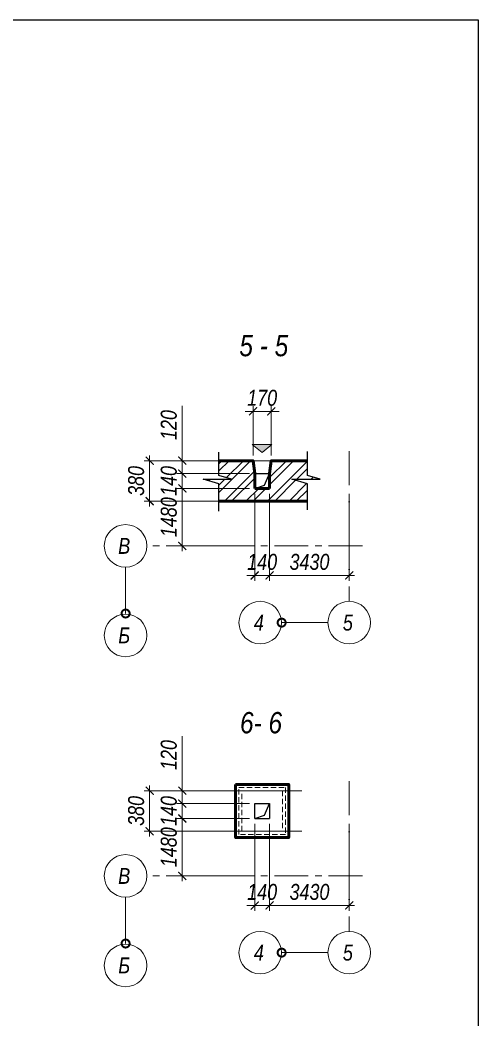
# Model space of a CAD drawing. Header units: millimetres. Extents: x 1582001 to 3303937, y 226471 to 491235.
# Drawn here: x 1740899 to 1749501, y 331386 to 350145 of the extents above; entities that cross this region are included whole.
import ezdxf
from ezdxf.enums import TextEntityAlignment as Align

# ---------------------------------------------------------------- set-up
doc = ezdxf.new("R2010")
doc.units = ezdxf.units.MM
for name, pattern in [('CENTER', [50.8, 31.75, -6.35, 6.35, -6.35]), ('DASHDOT', [25.4, 12.7, -6.35, 0, -6.35]), ('DASHED', [0.75, 0.5, -0.25])]:
    doc.linetypes.add(name, pattern=pattern)
doc.layers.get('Defpoints').update_dxf_attribs({"color": 255, "lineweight": 30})
for name, color, linetype, lineweight in [('A-Wall-G', 22, 'Continuous', 50), ('Оси', 251, 'CENTER', 9), ('Размеры', 7, 'Continuous', 18), ('тонкие', 163, 'Continuous', 20)]:
    doc.layers.add(name, color=color, linetype=linetype, lineweight=lineweight)
doc.layers.add('Формуляр', color=138, linetype='Continuous')
doc.styles.add('GOST 2.304', font='ARIALNI.TTF', dxfattribs={"width": 0.98, "height": 300})
doc.styles.add('STYLE1', font='ARIALNI.TTF', dxfattribs={"height": 300})
doc.styles.add('стиль1', font='ARIALNI.TTF', dxfattribs={"width": 0.98, "height": 300})
doc.dimstyles.new('50', dxfattribs={"dimtxt": 270, "dimasz": 150, "dimexe": 100, "dimexo": 100, "dimgap": 100, "dimtad": 1, "dimdec": 0, "dimlfac": 0.5, "dimzin": 0, "dimdsep": 46, "dimtxsty": 'стиль1', "dimblk": 'ARCHTICK', "dimcen": 0, "dimdle": 100, "dimclrd": 256, "dimclre": 256, "dimclrt": 256, "dimadec": 0, "dimazin": 0, "dimtfac": 1, "dimtdec": 0, "dimtix": 1, "dimtmove": 1, "dimatfit": 0, "dimldrblk": 'DOTSMALL', "dimfxl": 0, "dimtolj": 1, "dimtzin": 0, "dimlwd": -1, "dimlwe": -1, "dimarcsym": 0})

# ---------------------------------------------------------------- blocks, each defined once
blk = doc.blocks.new('_ArchTick')
at = {"color": 0, "linetype": 'ByBlock', "const_width": 0.15}
blk.add_lwpolyline([(-0.5, -0.5), (0.5, 0.5)], dxfattribs=at)
blk = doc.blocks.new('*D952')
at = {"layer": 'Defpoints', "color": 0, "lineweight": -3, "ltscale": 100, "transparency": 16777216}
for p in [(1745617, 342796), (1745277, 341869), (1745617, 341869)]:
    blk.add_point(p, dxfattribs=at)
at = {"layer": 'Размеры', "ltscale": 100, "transparency": 16777216}
for p, q in [((1745277, 342796), (1745127, 342796)), ((1745277, 341969), (1745277, 342896)), ((1745277, 342796), (1745617, 342796)), ((1745617, 341969), (1745617, 342896)), ((1745617, 342796), (1745767, 342796))]:
    blk.add_line(p, q, dxfattribs=at)
at = {"layer": 'Размеры', "ltscale": 100, "transparency": 16777216, "xscale": 150, "yscale": 150, "zscale": 150}
blk.add_blockref('_ArchTick', (1745277, 342796), dxfattribs=at)
at = {"layer": 'Размеры', "ltscale": 100, "transparency": 16777216, "xscale": 150, "yscale": 150, "zscale": 150, "rotation": 180}
blk.add_blockref('_ArchTick', (1745617, 342796), dxfattribs=at)
at = {"layer": 'Размеры', "ltscale": 100, "transparency": 16777216, "insert": (1745447, 343049), "char_height": 300, "attachment_point": 5, "style": 'стиль1'}
blk.add_mtext('\\A1;170', dxfattribs=at)
blk = doc.blocks.new('_DotSmall')
at = {"color": 0, "linetype": 'ByBlock', "const_width": 0.5}
blk.add_lwpolyline([(-0.0625, 0, 1), (0.0625, 0, 1)], format="xyb", close=True, dxfattribs=at)
blk = doc.blocks.new('*D953')
at = {"layer": 'Defpoints', "color": 0, "lineweight": -3, "ltscale": 100, "transparency": 16777216}
for p in [(1745307, 341349), (1745587, 341349), (1745587, 339715)]:
    blk.add_point(p, dxfattribs=at)
at = {"layer": 'Размеры', "ltscale": 100, "transparency": 16777216}
for p, q in [((1745307, 341249), (1745307, 339615)), ((1745587, 341249), (1745587, 339615)), ((1745307, 339715), (1745157, 339715)), ((1745307, 339715), (1745587, 339715)), ((1745587, 339715), (1745737, 339715))]:
    blk.add_line(p, q, dxfattribs=at)
at = {"layer": 'Размеры', "ltscale": 100, "transparency": 16777216, "xscale": 150, "yscale": 150, "zscale": 150}
blk.add_blockref('_ArchTick', (1745307, 339715), dxfattribs=at)
at = {"layer": 'Размеры', "ltscale": 100, "transparency": 16777216, "xscale": 150, "yscale": 150, "zscale": 150, "rotation": 180}
blk.add_blockref('_ArchTick', (1745587, 339715), dxfattribs=at)
at = {"layer": 'Размеры', "ltscale": 100, "transparency": 16777216, "insert": (1745447, 339968), "char_height": 300, "attachment_point": 5, "style": 'стиль1'}
blk.add_mtext('\\A1;140', dxfattribs=at)
blk = doc.blocks.new('*D954')
at = {"layer": 'Defpoints', "color": 0, "lineweight": -3, "ltscale": 100, "transparency": 16777216}
for p in [(1745307, 341349), (1743947, 340269), (1745007, 340269)]:
    blk.add_point(p, dxfattribs=at)
at = {"layer": 'Размеры', "ltscale": 100, "transparency": 16777216}
for p, q in [((1743947, 341449), (1743947, 340169)), ((1745207, 341349), (1743847, 341349)), ((1744907, 340269), (1743847, 340269))]:
    blk.add_line(p, q, dxfattribs=at)
at = {"layer": 'Размеры', "ltscale": 100, "transparency": 16777216, "xscale": 150, "yscale": 150, "zscale": 150}
for p, rotation in [((1743947, 341349), 90), ((1743947, 340269), 270)]:
    blk.add_blockref('_ArchTick', p, dxfattribs=dict(at, rotation=rotation))
at = {"layer": 'Размеры', "ltscale": 100, "transparency": 16777216, "insert": (1743694, 340809), "char_height": 300, "attachment_point": 5, "rotation": 90, "style": 'стиль1'}
blk.add_mtext('\\A1;1480', dxfattribs=at)
blk = doc.blocks.new('*D955')
at = {"layer": 'Defpoints', "color": 0, "lineweight": -3, "ltscale": 100, "transparency": 16777216}
for p in [(1743947, 341629), (1745307, 341629), (1745307, 341349)]:
    blk.add_point(p, dxfattribs=at)
at = {"layer": 'Размеры', "ltscale": 100, "transparency": 16777216}
for p, q in [((1745207, 341629), (1743847, 341629)), ((1743947, 341629), (1743947, 341779)), ((1743947, 341349), (1743947, 341629)), ((1745207, 341349), (1743847, 341349)), ((1743947, 341349), (1743947, 341199))]:
    blk.add_line(p, q, dxfattribs=at)
at = {"layer": 'Размеры', "ltscale": 100, "transparency": 16777216, "xscale": 150, "yscale": 150, "zscale": 150}
for p, rotation in [((1743947, 341629), 270), ((1743947, 341349), 90)]:
    blk.add_blockref('_ArchTick', p, dxfattribs=dict(at, rotation=rotation))
at = {"layer": 'Размеры', "ltscale": 100, "transparency": 16777216, "insert": (1743694, 341489), "char_height": 300, "attachment_point": 5, "rotation": 90, "style": 'стиль1'}
blk.add_mtext('\\A1;140', dxfattribs=at)
blk = doc.blocks.new('*D956')
at = {"layer": 'Defpoints', "color": 0, "lineweight": -3, "ltscale": 100, "transparency": 16777216}
for p in [(1743947, 341870), (1745277, 341870), (1745307, 341629)]:
    blk.add_point(p, dxfattribs=at)
at = {"layer": 'Размеры', "ltscale": 100, "transparency": 16777216}
for p, q in [((1743947, 342897), (1743947, 341870)), ((1743947, 341870), (1743947, 342020)), ((1745177, 341870), (1743847, 341870)), ((1743947, 341629), (1743947, 341870)), ((1743947, 341629), (1743947, 341870)), ((1745207, 341629), (1743847, 341629)), ((1743947, 341629), (1743947, 341479))]:
    blk.add_line(p, q, dxfattribs=at)
at = {"layer": 'Размеры', "ltscale": 100, "transparency": 16777216, "xscale": 150, "yscale": 150, "zscale": 150}
for p, rotation in [((1743947, 341870), 270), ((1743947, 341629), 90)]:
    blk.add_blockref('_ArchTick', p, dxfattribs=dict(at, rotation=rotation))
at = {"layer": 'Размеры', "ltscale": 100, "transparency": 16777216, "insert": (1743694, 342539), "char_height": 300, "attachment_point": 5, "rotation": 90, "style": 'стиль1'}
blk.add_mtext('\\A1;120', dxfattribs=at)
blk = doc.blocks.new('*D957')
at = {"layer": 'Defpoints', "color": 0, "lineweight": -3, "ltscale": 100, "transparency": 16777216}
for p in [(1745587, 341349), (1747082, 341349), (1747082, 339715)]:
    blk.add_point(p, dxfattribs=at)
at = {"layer": 'Размеры', "ltscale": 100, "transparency": 16777216}
for p, q in [((1745587, 341249), (1745587, 339615)), ((1747082, 341249), (1747082, 339615)), ((1745487, 339715), (1747182, 339715))]:
    blk.add_line(p, q, dxfattribs=at)
at = {"layer": 'Размеры', "ltscale": 100, "transparency": 16777216, "xscale": 150, "yscale": 150, "zscale": 150, "rotation": 180}
blk.add_blockref('_ArchTick', (1745587, 339715), dxfattribs=at)
at = {"layer": 'Размеры', "ltscale": 100, "transparency": 16777216, "xscale": 150, "yscale": 150, "zscale": 150}
blk.add_blockref('_ArchTick', (1747082, 339715), dxfattribs=at)
at = {"layer": 'Размеры', "ltscale": 100, "transparency": 16777216, "insert": (1746335, 339968), "char_height": 300, "attachment_point": 5, "style": 'стиль1'}
blk.add_mtext('\\A1;3430', dxfattribs=at)
blk = doc.blocks.new('*D958')
at = {"layer": 'Defpoints', "color": 0, "lineweight": -3, "ltscale": 100, "transparency": 16777216}
for p in [(1746295, 341869), (1743334, 341110), (1746295, 341110)]:
    blk.add_point(p, dxfattribs=at)
at = {"layer": 'Размеры', "ltscale": 100, "transparency": 16777216}
for p, q in [((1746195, 341869), (1743234, 341869)), ((1743334, 341969), (1743334, 341010)), ((1746195, 341110), (1743234, 341110))]:
    blk.add_line(p, q, dxfattribs=at)
at = {"layer": 'Размеры', "ltscale": 100, "transparency": 16777216, "xscale": 150, "yscale": 150, "zscale": 150}
for p, rotation in [((1743334, 341869), 90), ((1743334, 341110), 270)]:
    blk.add_blockref('_ArchTick', p, dxfattribs=dict(at, rotation=rotation))
at = {"layer": 'Размеры', "ltscale": 100, "transparency": 16777216, "insert": (1743081, 341489), "char_height": 300, "attachment_point": 5, "rotation": 90, "style": 'стиль1'}
blk.add_mtext('\\A1;380', dxfattribs=at)
blk = doc.blocks.new('*D961')
at = {"layer": 'Defpoints', "color": 0, "lineweight": -3, "ltscale": 100, "transparency": 16777216}
for p in [(1745307, 335152), (1745587, 335152), (1745587, 333518)]:
    blk.add_point(p, dxfattribs=at)
at = {"layer": 'Размеры', "ltscale": 100, "transparency": 16777216}
for p, q in [((1745307, 335052), (1745307, 333418)), ((1745587, 335052), (1745587, 333418)), ((1745307, 333518), (1745157, 333518)), ((1745307, 333518), (1745587, 333518)), ((1745587, 333518), (1745737, 333518))]:
    blk.add_line(p, q, dxfattribs=at)
at = {"layer": 'Размеры', "ltscale": 100, "transparency": 16777216, "xscale": 150, "yscale": 150, "zscale": 150}
blk.add_blockref('_ArchTick', (1745307, 333518), dxfattribs=at)
at = {"layer": 'Размеры', "ltscale": 100, "transparency": 16777216, "xscale": 150, "yscale": 150, "zscale": 150, "rotation": 180}
blk.add_blockref('_ArchTick', (1745587, 333518), dxfattribs=at)
at = {"layer": 'Размеры', "ltscale": 100, "transparency": 16777216, "insert": (1745447, 333771), "char_height": 300, "attachment_point": 5, "style": 'стиль1'}
blk.add_mtext('\\A1;140', dxfattribs=at)
blk = doc.blocks.new('*D962')
at = {"layer": 'Defpoints', "color": 0, "lineweight": -3, "ltscale": 100, "transparency": 16777216}
for p in [(1745307, 335152), (1743947, 334073), (1745007, 334073)]:
    blk.add_point(p, dxfattribs=at)
at = {"layer": 'Размеры', "ltscale": 100, "transparency": 16777216}
for p, q in [((1743947, 335252), (1743947, 333973)), ((1745207, 335152), (1743847, 335152)), ((1744907, 334073), (1743847, 334073))]:
    blk.add_line(p, q, dxfattribs=at)
at = {"layer": 'Размеры', "ltscale": 100, "transparency": 16777216, "xscale": 150, "yscale": 150, "zscale": 150}
for p, rotation in [((1743947, 335152), 90), ((1743947, 334073), 270)]:
    blk.add_blockref('_ArchTick', p, dxfattribs=dict(at, rotation=rotation))
at = {"layer": 'Размеры', "ltscale": 100, "transparency": 16777216, "insert": (1743694, 334612), "char_height": 300, "attachment_point": 5, "rotation": 90, "style": 'стиль1'}
blk.add_mtext('\\A1;1480', dxfattribs=at)
blk = doc.blocks.new('*D963')
at = {"layer": 'Defpoints', "color": 0, "lineweight": -3, "ltscale": 100, "transparency": 16777216}
for p in [(1743947, 335432), (1745307, 335432), (1745307, 335152)]:
    blk.add_point(p, dxfattribs=at)
at = {"layer": 'Размеры', "ltscale": 100, "transparency": 16777216}
for p, q in [((1745207, 335432), (1743847, 335432)), ((1743947, 335432), (1743947, 335582)), ((1743947, 335152), (1743947, 335432)), ((1745207, 335152), (1743847, 335152)), ((1743947, 335152), (1743947, 335002))]:
    blk.add_line(p, q, dxfattribs=at)
at = {"layer": 'Размеры', "ltscale": 100, "transparency": 16777216, "xscale": 150, "yscale": 150, "zscale": 150}
for p, rotation in [((1743947, 335432), 270), ((1743947, 335152), 90)]:
    blk.add_blockref('_ArchTick', p, dxfattribs=dict(at, rotation=rotation))
at = {"layer": 'Размеры', "ltscale": 100, "transparency": 16777216, "insert": (1743694, 335292), "char_height": 300, "attachment_point": 5, "rotation": 90, "style": 'стиль1'}
blk.add_mtext('\\A1;140', dxfattribs=at)
blk = doc.blocks.new('*D959')
at = {"layer": 'Defpoints', "color": 0, "lineweight": -3, "ltscale": 100, "transparency": 16777216}
for p in [(1743947, 335673), (1745277, 335673), (1745307, 335432)]:
    blk.add_point(p, dxfattribs=at)
at = {"layer": 'Размеры', "ltscale": 100, "transparency": 16777216}
for p, q in [((1743947, 336700), (1743947, 335673)), ((1743947, 335673), (1743947, 335823)), ((1745177, 335673), (1743847, 335673)), ((1743947, 335432), (1743947, 335673)), ((1743947, 335432), (1743947, 335673)), ((1745207, 335432), (1743847, 335432)), ((1743947, 335432), (1743947, 335282))]:
    blk.add_line(p, q, dxfattribs=at)
at = {"layer": 'Размеры', "ltscale": 100, "transparency": 16777216, "xscale": 150, "yscale": 150, "zscale": 150}
for p, rotation in [((1743947, 335673), 270), ((1743947, 335432), 90)]:
    blk.add_blockref('_ArchTick', p, dxfattribs=dict(at, rotation=rotation))
at = {"layer": 'Размеры', "ltscale": 100, "transparency": 16777216, "insert": (1743694, 336343), "char_height": 300, "attachment_point": 5, "rotation": 90, "style": 'стиль1'}
blk.add_mtext('\\A1;120', dxfattribs=at)
blk = doc.blocks.new('*D960')
at = {"layer": 'Defpoints', "color": 0, "lineweight": -3, "ltscale": 100, "transparency": 16777216}
for p in [(1745587, 335152), (1747082, 335152), (1747082, 333518)]:
    blk.add_point(p, dxfattribs=at)
at = {"layer": 'Размеры', "ltscale": 100, "transparency": 16777216}
for p, q in [((1745587, 335052), (1745587, 333418)), ((1747082, 335052), (1747082, 333418)), ((1745487, 333518), (1747182, 333518))]:
    blk.add_line(p, q, dxfattribs=at)
at = {"layer": 'Размеры', "ltscale": 100, "transparency": 16777216, "xscale": 150, "yscale": 150, "zscale": 150, "rotation": 180}
blk.add_blockref('_ArchTick', (1745587, 333518), dxfattribs=at)
at = {"layer": 'Размеры', "ltscale": 100, "transparency": 16777216, "xscale": 150, "yscale": 150, "zscale": 150}
blk.add_blockref('_ArchTick', (1747082, 333518), dxfattribs=at)
at = {"layer": 'Размеры', "ltscale": 100, "transparency": 16777216, "insert": (1746335, 333771), "char_height": 300, "attachment_point": 5, "style": 'стиль1'}
blk.add_mtext('\\A1;3430', dxfattribs=at)
blk = doc.blocks.new('*D964')
at = {"layer": 'Defpoints', "color": 0, "lineweight": -3, "ltscale": 100, "transparency": 16777216}
for p in [(1746295, 335672), (1743334, 334913), (1746295, 334913)]:
    blk.add_point(p, dxfattribs=at)
at = {"layer": 'Размеры', "ltscale": 100, "transparency": 16777216}
for p, q in [((1746195, 335672), (1743234, 335672)), ((1743334, 335772), (1743334, 334813)), ((1746195, 334913), (1743234, 334913))]:
    blk.add_line(p, q, dxfattribs=at)
at = {"layer": 'Размеры', "ltscale": 100, "transparency": 16777216, "xscale": 150, "yscale": 150, "zscale": 150}
for p, rotation in [((1743334, 335672), 90), ((1743334, 334913), 270)]:
    blk.add_blockref('_ArchTick', p, dxfattribs=dict(at, rotation=rotation))
at = {"layer": 'Размеры', "ltscale": 100, "transparency": 16777216, "insert": (1743081, 335293), "char_height": 300, "attachment_point": 5, "rotation": 90, "style": 'стиль1'}
blk.add_mtext('\\A1;380', dxfattribs=at)

msp = doc.modelspace()

# ---------------------------------------------------------------- hatches: boundary and pattern name
at = {"lineweight": -3, "ltscale": 100}
h = msp.add_hatch(dxfattribs=at)
h.set_pattern_fill('ANSI32', color=0, scale=30, style=0)
h.set_pattern_definition([(45, (95702.15, 127477), (-202.055763, 202.055763), []), (45, (95836.85, 127477), (-202.055763, 202.055763), [])])
h.paths.add_polyline_path([(1745277.1, 341869), (1744633.9, 341869), (1744633.9, 341594.4), (1744872.6, 341522.8), (1744341.3, 341522.8), (1744633.9, 341435.6), (1744633.9, 341109.6), (1746295.5, 341109.6), (1746295.5, 341435.6), (1746002.9, 341522.8), (1746534.1, 341522.8), (1746295.5, 341594.4), (1746295.5, 341869), (1745617.1, 341869), (1745587.1, 341629), (1745587.1, 341349), (1745307.1, 341349), (1745307.1, 341629), (1745277.3, 341867.7)])
at = {"layer": 'тонкие'}
msp.add_hatch(color=256, dxfattribs=at).paths.add_polyline_path([(1745444.7, 342022.2), (1745627.6, 342175.4), (1745261.8, 342175.4)])

# ---------------------------------------------------------------- linework, layer by layer
at = {"color": 0, "lineweight": -3, "ltscale": 100}
for p, q in [((1745307.1, 341629), (1745587.1, 341629)), ((1745307.1, 335432.3), (1745587.1, 335432.3)), ((1745307.1, 335152.3), (1745307.1, 335432.3)), ((1745587.1, 335432.3), (1745587.1, 335152.3)), ((1745307.1, 335152.3), (1745587.1, 335152.3))]:
    msp.add_line(p, q, dxfattribs=at)
for points in [[(1744633.9, 340924.2), (1744633.9, 341435.6), (1744341.3, 341522.8), (1744872.6, 341522.8), (1744633.9, 341594.4), (1744633.9, 342026.8)], [(1746295.5, 340945.2), (1746295.5, 341435.6), (1746002.9, 341522.8), (1746534.1, 341522.8), (1746295.5, 341594.4), (1746295.5, 342042.6)], [(1745287.1, 341869), (1745277.1, 341869), (1745307.1, 341629)], [(1745607.1, 341869), (1745617.1, 341869), (1745587.1, 341629)]]:
    msp.add_lwpolyline(points, dxfattribs=at)
at = {"ltscale": 100}
for points in [[(1745307.1, 341349), (1745488, 341412), (1745587.1, 341629)], [(1745307.1, 335152.3), (1745488, 335215.3), (1745587.1, 335432.3)]]:
    msp.add_lwpolyline(points, dxfattribs=at)
at = {"layer": 'A-Wall-G', "ltscale": 100}
for p, q in [((1745307.1, 341349), (1745307.1, 341629)), ((1745587.1, 341629), (1745587.1, 341349)), ((1745307.1, 341349), (1745587.1, 341349))]:
    msp.add_line(p, q, dxfattribs=at)
for points in [[(1744633.9, 341869), (1745277.1, 341869)], [(1745307.1, 341629), (1745277.3, 341867.7), (1745277.3, 341867.7), (1745307.1, 341629)], [(1745587.1, 341629), (1745617.1, 341869), (1745617.1, 341869), (1745587.1, 341629)], [(1745617.1, 341869), (1746295.5, 341869)], [(1746295.5, 341109.6), (1744633.9, 341109.6)]]:
    msp.add_lwpolyline(points, dxfattribs=at)
msp.add_lwpolyline([(1744947.1, 335792.3), (1745947.1, 335792.3), (1745947.1, 334792.3), (1744947.1, 334792.3)], close=True, dxfattribs=at)
at = {"layer": 'Оси', "linetype": 'DASHDOT', "ltscale": 50}
for p, q in [((1747082, 342047.7), (1747082, 339229)), ((1747082, 335851), (1747082, 333032.4))]:
    msp.add_line(p, q, dxfattribs=at)
at = {"layer": 'Оси', "ltscale": 20}
for p, q in [((1747328.2, 340269.2), (1743282.7, 340269.2)), ((1747328.2, 334072.5), (1743282.7, 334072.5))]:
    msp.add_line(p, q, dxfattribs=at)
at = {"layer": 'Оси', "linetype": 'Continuous'}
for centre in [(1742882.7, 340269.2), (1745411.5, 338829), (1747082, 338829), (1742882.7, 338589.8), (1742882.7, 334072.5), (1745411.5, 332632.4), (1747082, 332632.4), (1742882.7, 332393.1)]:
    msp.add_circle(centre, 400, dxfattribs=at)
at = {"layer": 'Размеры', "linetype": 'DASHED', "ltscale": 200}
for points in [[(1745007.1, 335732.3), (1745887.1, 335732.3), (1745887.1, 334852.3), (1745007.1, 334852.3)], [(1745067.1, 335672.3), (1745827.1, 335672.3), (1745827.1, 334912.3), (1745067.1, 334912.3)]]:
    msp.add_lwpolyline(points, close=True, dxfattribs=at)
at = {"layer": 'тонкие', "ltscale": 2}
msp.add_lwpolyline([(1745261.8, 342175.4), (1745627.6, 342175.4), (1745444.7, 342022.2), (1745261.8, 342175.4)], dxfattribs=at)
at = {"layer": 'Формуляр', "color": 0}
msp.add_lwpolyline([(1710000.7, 321455), (1710000.7, 350144.9), (1749500.6, 350144.9), (1749500.6, 321455)], close=True, dxfattribs=at)

# ---------------------------------------------------------------- texts
at = {"ltscale": 2, "char_height": 400, "width": 6897.222, "attachment_point": 1, "style": 'STYLE1'}
for s, insert in [('5 - 5', (1745019, 344230.9)), ('6- 6', (1745031.5, 337150.3))]:
    msp.add_mtext(s, dxfattribs=dict(at, insert=insert))
at = {"layer": 'Оси', "linetype": 'Continuous', "ltscale": 100, "style": 'GOST 2.304'}
for s, p in [('В', (1742856.4, 340269.2)), ('4', (1745385.2, 338829)), ('5', (1747055.7, 338829)), ('Б', (1742856.4, 338589.8)), ('В', (1742856.4, 334072.5)), ('4', (1745385.2, 332632.4)), ('5', (1747055.7, 332632.4)), ('Б', (1742856.4, 332393.1))]:
    msp.add_text(s, height=297.2, dxfattribs=at).set_placement(p, align=Align.MIDDLE_CENTER)

# ---------------------------------------------------------------- dimensions: what is measured, and where the dimension line sits
at = {"layer": 'Размеры', "ltscale": 100}
for base, p1, p2, picture, middle in [((1745617.1, 342796.3), (1745277.1, 341869), (1745617.1, 341869), '*D952', (1745447.1, 343049.5)), ((1745587.1, 339715), (1745307.1, 341349), (1745587.1, 341349), '*D953', (1745447.1, 339968.1)), ((1745587.1, 333518.3), (1745307.1, 335152.3), (1745587.1, 335152.3), '*D961', (1745447.1, 333771.5))]:
    dim = msp.add_linear_dim(base=base, p1=p1, p2=p2, dimstyle='50', dxfattribs=at)
    dim.commit()
    dim.dimension.update_dxf_attribs({"geometry": picture, "text_midpoint": middle})
for base, p1, p2, picture, middle in [((1743947.3, 341869.7), (1745307.1, 341629), (1745277.5, 341869.7), '*D956', (1743977.2, 342539.3)), ((1743947.3, 335673), (1745307.1, 335432.3), (1745277.5, 335673), '*D959', (1743977.2, 336342.7))]:
    dim = msp.add_linear_dim(base=base, p1=p1, p2=p2, angle=90, dimstyle='50', dxfattribs=at)
    dim.commit()
    dim.dimension.update_dxf_attribs({"geometry": picture, "text_midpoint": middle, "dimtype": 160})
for base, p1, p2, picture, middle in [((1743333.7, 341109.6), (1746295.5, 341869), (1746295.5, 341109.6), '*D958', (1743080.5, 341489.3)), ((1743947.3, 341629), (1745307.1, 341349), (1745307.1, 341629), '*D955', (1743694.1, 341489)), ((1743333.7, 334913), (1746295.5, 335672.3), (1746295.5, 334913), '*D964', (1743080.5, 335292.6)), ((1743947.3, 335432.3), (1745307.1, 335152.3), (1745307.1, 335432.3), '*D963', (1743694.1, 335292.3))]:
    dim = msp.add_linear_dim(base=base, p1=p1, p2=p2, angle=90, dimstyle='50', dxfattribs=at)
    dim.commit()
    dim.dimension.update_dxf_attribs({"geometry": picture, "text_midpoint": middle})
for base, p1, p2, picture, middle in [((1743947.3, 340269.2), (1745307.1, 341349), (1745007.2, 340269.2), '*D954', (1743694.1, 340809.1)), ((1743947.3, 334072.5), (1745307.1, 335152.3), (1745007.2, 334072.5), '*D962', (1743694.1, 334612.4))]:
    dim = msp.add_linear_dim(base=base, p1=p1, p2=p2, angle=90, text='1480', dimstyle='50', dxfattribs=at)
    dim.commit()
    dim.dimension.update_dxf_attribs({"geometry": picture, "text_midpoint": middle})
for base, p1, p2, picture, middle in [((1747082, 339715), (1745587.1, 341349), (1747082, 341349), '*D957', (1746334.6, 339968.1)), ((1747082, 333518.3), (1745587.1, 335152.3), (1747082, 335152.3), '*D960', (1746334.6, 333771.5))]:
    dim = msp.add_linear_dim(base=base, p1=p1, p2=p2, text='3430', dimstyle='50', dxfattribs=at)
    dim.commit()
    dim.dimension.update_dxf_attribs({"geometry": picture, "text_midpoint": middle})

# ---------------------------------------------------------------- leaders
at = {"layer": 'Оси', "linetype": 'Continuous'}
for points in [[(1742882.7, 339000), (1742882.7, 339869.2)], [(1745812.8, 338829), (1746682, 338829)], [(1742882.7, 332803.4), (1742882.7, 333672.5)], [(1745812.8, 332632.4), (1746682, 332632.4)]]:
    msp.add_leader(points, dimstyle='50', override={"dimasz": 300, "dimgap": 100, "dimtad": 0}, dxfattribs=at)

doc.saveas('drawing.dxf')
